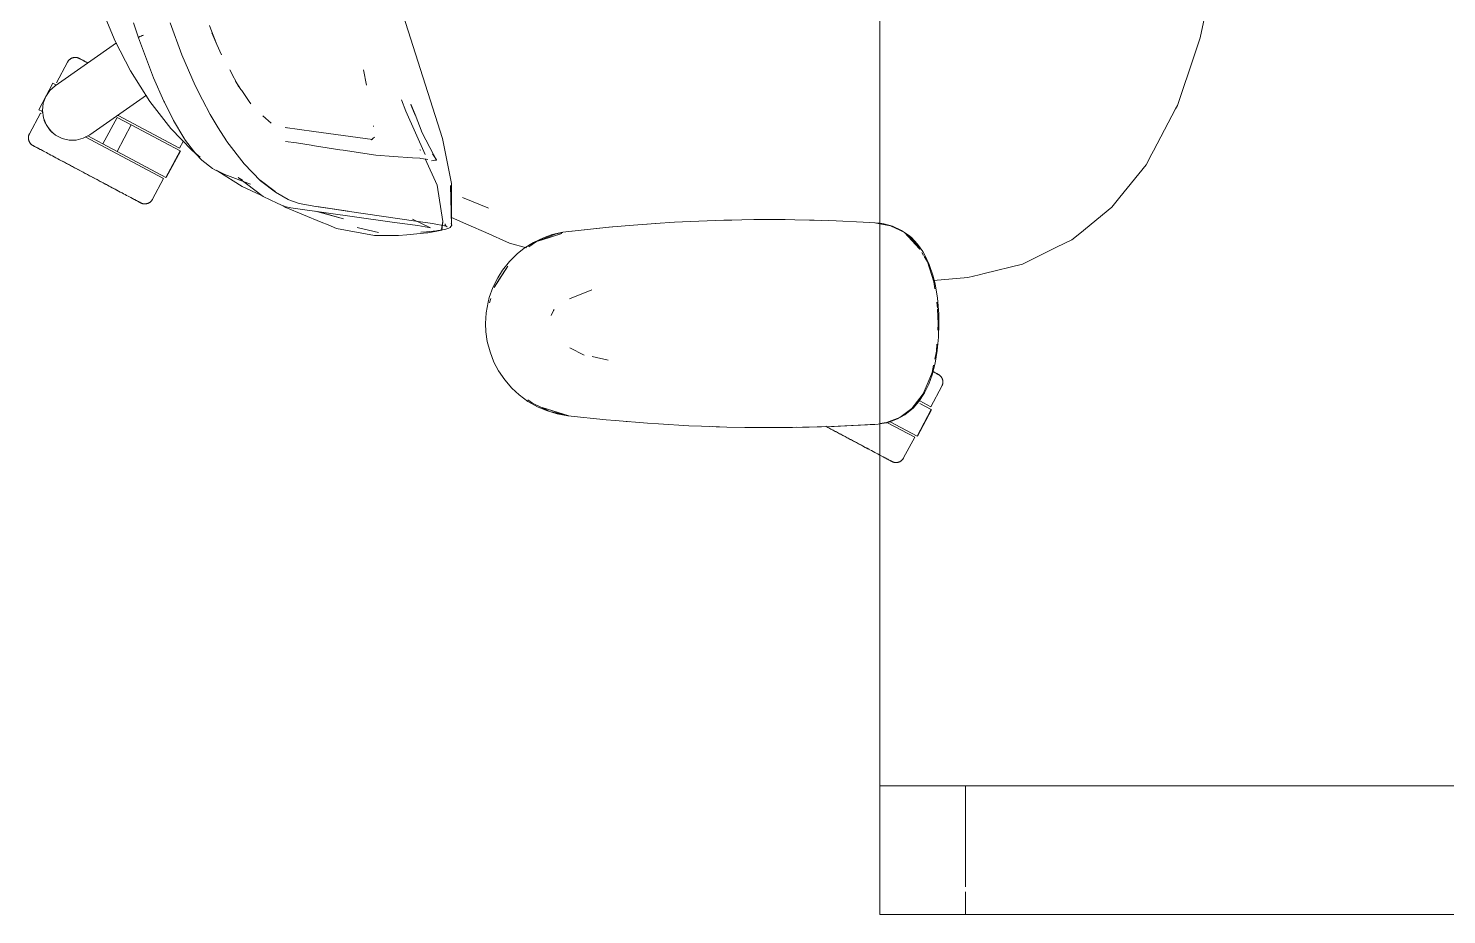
# Model space of a CAD drawing. Header units: millimetres. Extents: x 155927 to 326028, y -36033 to 97293.
# Drawn here: x 158234 to 158895, y 32636 to 33049 of the extents above; entities that cross this region are included whole.
import ezdxf

# ---------------------------------------------------------------- set-up
doc = ezdxf.new("R2010")
doc.units = ezdxf.units.MM
doc.header["$MEASUREMENT"] = 0
doc.layers.add('G-IMPT', color=8, linetype='CONTINUOUS', lineweight=9)
doc.layers.add('I-FURN', color=8, linetype='CONTINUOUS', lineweight=9)

msp = doc.modelspace()

# ---------------------------------------------------------------- linework, layer by layer
at = {"layer": 'G-IMPT'}
for p, q in [((158410.95, 33048.21), (158401.77, 33078.18)), ((158266.96, 33061.29), (158274.48, 33043.32)), ((158783.13, 33058.78), (158780.26, 33044.96)), ((158285.36, 33045), (158282.95, 33051.94)), ((158305.52, 33037.01), (158300.06, 33051.89)), ((158318.36, 33050.7), (158319.03, 33048.97)), ((158321.75, 33041.89), (158319.03, 33048.97)), ((158281.57, 33029.54), (158274.48, 33043.32)), ((158285.32, 33045), (158285.35, 33045.14)), ((158290.89, 33030.04), (158285.32, 33045)), ((158285.35, 33045.14), (158285.76, 33045.41)), ((158285.35, 33045.14), (158285.37, 33045.18)), ((158285.35, 33045.14), (158285.36, 33045)), ((158285.76, 33045.41), (158285.37, 33045.18)), ((158286.59, 33045.79), (158285.76, 33045.41)), ((158285.94, 33045.51), (158285.76, 33045.41)), ((158286.59, 33045.79), (158285.94, 33045.51)), ((158286.59, 33045.79), (158287.64, 33046.21)), ((158286.59, 33045.79), (158287.05, 33045.99)), ((158287.64, 33046.21), (158287.05, 33045.99)), ((158321.75, 33041.89), (158319.44, 33047.34)), ((158323.95, 33037.05), (158321.75, 33041.89)), ((158410.95, 33048.21), (158426.94, 32997.96)), ((158777.75, 33037.53), (158780.26, 33044.96)), ((158305.52, 33037.01), (158311.7, 33022.79)), ((158777.75, 33037.53), (158769.6, 33013.44)), ((158290.55, 33015.25), (158281.57, 33029.54)), ((158292.37, 33026.36), (158290.89, 33030.04)), ((158327.83, 33029.98), (158332.01, 33021.9)), ((158390.23, 33030.09), (158391.64, 33022.84)), ((158297.14, 33015.4), (158292.37, 33026.36)), ((158315.09, 33016.06), (158311.7, 33022.79)), ((158330.5, 33024.67), (158333.06, 33020.92)), ((158330.5, 33024.67), (158332.01, 33021.9)), ((158297.36, 33014.96), (158297.14, 33015.4)), ((158297.14, 33015.4), (158301.67, 33006.35)), ((158297.14, 33015.4), (158301.36, 33006.95)), ((158315.09, 33016.06), (158318.66, 33009.27)), ((158333.06, 33020.92), (158333.45, 33020.34)), ((158333.45, 33020.34), (158336.95, 33015.2)), ((158407.97, 33016.03), (158409.97, 33010.79)), ((158290.55, 33015.25), (158300.35, 33002.65)), ((158297.36, 33014.96), (158301.67, 33006.35)), ((158322.42, 33003.04), (158318.66, 33009.27)), ((158336.95, 33015.2), (158337.7, 33014.1)), ((158409.97, 33010.79), (158418.89, 32990.63)), ((158414.26, 33009.15), (158412.25, 33014.05)), ((158412.25, 33014.05), (158414.27, 33008.94)), ((158414.27, 33008.94), (158412.47, 33013.47)), ((158417.52, 33000.68), (158414.26, 33009.15)), ((158758.42, 32992.27), (158768.72, 33011.78)), ((158768.72, 33011.78), (158769.6, 33013.44)), ((158310.31, 32992.35), (158300.35, 33002.65)), ((158301.67, 33006.35), (158301.36, 33006.95)), ((158301.67, 33006.35), (158306.4, 32998.35)), ((158322.42, 33003.04), (158326.31, 32996.94)), ((158343.22, 33008.57), (158347.13, 33005.23)), ((158367.08, 33001.29), (158353.72, 33003.07)), ((158353.72, 33003.07), (158354.19, 33002.93)), ((158394.91, 33003.62), (158394.87, 33003.97)), ((158307.27, 32997.06), (158306.4, 32998.35)), ((158311.98, 32990.93), (158307.27, 32997.06)), ((158326.47, 32996.69), (158326.31, 32996.94)), ((158334.5, 32986.25), (158326.47, 32996.69)), ((158358.89, 32995.94), (158353.81, 32996.68)), ((158358.89, 32995.94), (158365.72, 32994.88)), ((158367.08, 33001.29), (158394.41, 32997.56)), ((158395.26, 32998.67), (158393.7, 32997.43)), ((158393.91, 32997.47), (158394.15, 32997.51)), ((158394.41, 32997.56), (158394.15, 32997.51)), ((158417.52, 33000.68), (158422.8, 32990.57)), ((158426.94, 32997.96), (158431.14, 32977.01)), ((158313.98, 32989.35), (158310.31, 32992.35)), ((158311.98, 32990.93), (158314.88, 32987.91)), ((158365.72, 32994.88), (158367.38, 32994.61)), ((158379.16, 32992.75), (158367.38, 32994.61)), ((158380.71, 32992.5), (158379.16, 32992.75)), ((158395.92, 32990.29), (158380.71, 32992.5)), ((158395.92, 32990.29), (158396, 32990.28)), ((158396, 32990.28), (158404.25, 32989.66)), ((158413.09, 32989.03), (158404.25, 32989.66)), ((158413.09, 32989.03), (158416.5, 32988.78)), ((158416.51, 32992.8), (158416.95, 32992.53)), ((158424.15, 32988.12), (158422.31, 32990.82)), ((158424.15, 32988.12), (158422.8, 32990.57)), ((158754.99, 32985.76), (158757.7, 32990.89)), ((158758.42, 32992.27), (158757.7, 32990.89)), ((158319.74, 32984.05), (158314.88, 32987.91)), ((158320.88, 32983.43), (158319.74, 32984.05)), ((158320.88, 32983.43), (158323.31, 32982.26)), ((158322.23, 32982.74), (158321.47, 32983.24)), ((158322.23, 32982.74), (158333.68, 32975.62)), ((158342.23, 32978.35), (158334.5, 32986.25)), ((158416.87, 32988.73), (158416.5, 32988.78)), ((158416.87, 32988.73), (158419.33, 32988.45)), ((158424.51, 32976.31), (158418.92, 32988.6)), ((158419.33, 32988.45), (158419.39, 32988.43)), ((158420.17, 32988.15), (158419.39, 32988.43)), ((158421.9, 32987.67), (158423.43, 32987.84)), ((158423.43, 32987.84), (158424.12, 32987.99)), ((158424.12, 32987.99), (158424.15, 32988.12)), ((158424.15, 32988.12), (158424.18, 32988.28)), ((158754.99, 32985.76), (158742.78, 32970.63)), ((158323.31, 32982.26), (158325.54, 32981.19)), ((158337.45, 32976.68), (158325.54, 32981.19)), ((158331.79, 32979.91), (158343.44, 32970.99)), ((158331.79, 32979.91), (158333.74, 32978.79)), ((158348.97, 32973.26), (158342.02, 32978.66)), ((158342.02, 32978.66), (158345.59, 32975.85)), ((158342.23, 32978.35), (158349.2, 32972.93)), ((158348.97, 32973.26), (158345.59, 32975.85)), ((158424.51, 32976.31), (158427.22, 32959.26)), ((158430.7, 32976.12), (158431.28, 32957.68)), ((158430.7, 32976.12), (158431.18, 32958.14)), ((158431.14, 32977.01), (158431.18, 32958.14)), ((158333.68, 32975.62), (158342.31, 32971.64)), ((158343.44, 32970.99), (158350.02, 32967.93)), ((158349.2, 32972.93), (158355.03, 32969.64)), ((158355.45, 32969.43), (158355.03, 32969.64)), ((158355.45, 32969.43), (158360.24, 32967.68)), ((158436.28, 32970.58), (158448.14, 32965.65)), ((158739.02, 32965.97), (158742.78, 32970.63)), ((158350.02, 32967.93), (158353.38, 32966.36)), ((158352.77, 32966.65), (158353.94, 32965.87)), ((158356.37, 32965.71), (158353.38, 32966.36)), ((158353.94, 32965.87), (158370.39, 32959.08)), ((158403.59, 32959.04), (158356.37, 32965.71)), ((158360.24, 32967.68), (158367.91, 32966.38)), ((158380.8, 32960.59), (158367.85, 32964.09)), ((158383.08, 32964.08), (158367.91, 32966.38)), ((158383.08, 32964.08), (158368.49, 32966.31)), ((158383.68, 32963.98), (158368.49, 32966.31)), ((158380.8, 32960.59), (158368.91, 32963.94)), ((158383.68, 32963.98), (158414.56, 32959.43)), ((158448.4, 32965.55), (158448.14, 32965.65)), ((158724.07, 32953.8), (158739.02, 32965.97)), ((158370.39, 32959.08), (158373.76, 32957.69)), ((158377.62, 32956.09), (158373.76, 32957.69)), ((158395.31, 32952.86), (158377.62, 32956.09)), ((158387.87, 32956.31), (158387.3, 32956.46)), ((158397.18, 32954.27), (158387.87, 32956.31)), ((158403.59, 32959.04), (158414.25, 32957.6)), ((158413.01, 32960.41), (158421.44, 32956.41)), ((158415.55, 32957.38), (158414.25, 32957.6)), ((158414.56, 32959.43), (158422.41, 32958.32)), ((158420.57, 32956.55), (158415.55, 32957.38)), ((158421.44, 32956.41), (158420.57, 32956.55)), ((158428.68, 32957.21), (158422.41, 32958.32)), ((158426.54, 32955.68), (158427.22, 32959.26)), ((158426.54, 32955.68), (158427.16, 32959.22)), ((158427.16, 32959.22), (158426.77, 32955.27)), ((158428.06, 32957.38), (158429.15, 32956.82)), ((158428.06, 32957.38), (158428.68, 32957.21)), ((158428.14, 32955.62), (158430, 32956.17)), ((158428.33, 32957.75), (158428.25, 32958.25)), ((158428.33, 32957.75), (158428.65, 32957.21)), ((158428.65, 32957.21), (158429.15, 32956.82)), ((158430.54, 32956.49), (158430, 32956.17)), ((158430.54, 32956.49), (158430.92, 32956.99)), ((158431.31, 32957.56), (158430.92, 32956.99)), ((158431.31, 32957.56), (158431.12, 32958.42)), ((158431.12, 32958.42), (158431.14, 32958.31)), ((158431.18, 32958.14), (158431.14, 32958.31)), ((158439.34, 32957.55), (158431.17, 32961.11)), ((158431.28, 32957.68), (158431.18, 32958.14)), ((158447.18, 32954.13), (158439.34, 32957.55)), ((158483.14, 32954.35), (158506.09, 32956.8)), ((158483.14, 32954.35), (158504.57, 32956.7)), ((158506.09, 32956.8), (158485.95, 32954.68)), ((158504.57, 32956.7), (158515.97, 32957.68)), ((158526.26, 32958.41), (158515.97, 32957.68)), ((158524.22, 32958.28), (158522.8, 32958.14)), ((158524.22, 32958.28), (158526.12, 32958.37)), ((158526.26, 32958.41), (158535.13, 32958.97)), ((158546.44, 32959.51), (158535.13, 32958.97)), ((158546.44, 32959.51), (158554.31, 32959.81)), ((158566.62, 32960.1), (158554.31, 32959.81)), ((158558.19, 32959.89), (158559.84, 32959.97)), ((158559.84, 32959.97), (158561.92, 32959.97)), ((158566.62, 32960.1), (158572.09, 32960.18)), ((158586.81, 32960.18), (158572.09, 32960.18)), ((158591.32, 32960.13), (158586.81, 32960.18)), ((158591.32, 32960.13), (158606.99, 32959.75)), ((158598.04, 32959.95), (158600.26, 32959.95)), ((158603.59, 32959.81), (158600.26, 32959.95)), ((158606.99, 32959.75), (158610.53, 32959.63)), ((158623.09, 32959.01), (158610.53, 32959.63)), ((158623.09, 32959.01), (158628.76, 32958.73)), ((158630.83, 32958.3), (158628.53, 32958.73)), ((158628.76, 32958.73), (158630.83, 32958.47)), ((158630.83, 32958.47), (158632.76, 32958.23)), ((158635.88, 32957.36), (158630.83, 32958.3)), ((158632.76, 32958.23), (158636.72, 32957.16)), ((158640.14, 32955.26), (158635.88, 32957.36)), ((158641.04, 32955.18), (158636.72, 32957.16)), ((158395.31, 32952.86), (158402.28, 32952.83)), ((158406.45, 32952.83), (158402.28, 32952.83)), ((158410.41, 32953.17), (158406.45, 32952.83)), ((158410.41, 32953.17), (158419.73, 32953.97)), ((158419.56, 32954.49), (158416.97, 32954.28)), ((158419.56, 32954.49), (158424.25, 32955.01)), ((158419.73, 32953.97), (158420.2, 32954.01)), ((158424.45, 32954.83), (158420.2, 32954.01)), ((158424.86, 32955.09), (158424.25, 32955.01)), ((158424.45, 32954.83), (158426.77, 32955.27)), ((158424.86, 32955.09), (158428.14, 32955.62)), ((158458.3, 32949.27), (158447.18, 32954.13)), ((158458.3, 32949.27), (158466.12, 32947.01)), ((158469.46, 32949.55), (158465.14, 32946.82)), ((158470.78, 32949.95), (158467.21, 32947.52)), ((158469.46, 32949.55), (158474.04, 32951.74)), ((158470.78, 32949.95), (158482.64, 32953.76)), ((158480.01, 32953.55), (158470.78, 32949.95)), ((158470.78, 32949.95), (158473.49, 32950.85)), ((158473.49, 32950.85), (158482.64, 32953.76)), ((158474.04, 32951.74), (158478.18, 32953.19)), ((158483.14, 32954.35), (158478.18, 32953.19)), ((158483.06, 32954.13), (158480.01, 32953.55)), ((158483.14, 32954.35), (158485.95, 32954.68)), ((158640.14, 32955.26), (158642.37, 32954.15)), ((158641.04, 32955.18), (158644.26, 32952.97)), ((158642.37, 32954.15), (158644.78, 32951.92)), ((158649.28, 32946.76), (158642.37, 32954.15)), ((158648.08, 32948.85), (158642.37, 32954.15)), ((158645.59, 32951.84), (158644.26, 32952.97)), ((158647.86, 32948.38), (158644.78, 32951.92)), ((158645.59, 32951.84), (158648.45, 32948.79)), ((158720.42, 32950.82), (158713.25, 32947.29)), ((158724.07, 32953.8), (158720.42, 32950.82)), ((158458.22, 32940.65), (158461.83, 32944.2)), ((158461.83, 32944.2), (158465.14, 32946.82)), ((158649.28, 32946.76), (158648, 32948.23)), ((158649.61, 32946.3), (158648.08, 32948.85)), ((158648.45, 32948.79), (158650.9, 32945.34)), ((158651.3, 32943.47), (158650.44, 32944.91)), ((158651.7, 32943.97), (158650.9, 32945.34)), ((158653.04, 32940.55), (158651.58, 32943)), ((158653.91, 32939.33), (158651.7, 32943.97)), ((158701.79, 32941.65), (158713.25, 32947.29)), ((158451.17, 32928.52), (158457.5, 32938.47)), ((158452.77, 32933.13), (158455.03, 32936.68)), ((158453.33, 32932.2), (158457.5, 32938.47)), ((158458.22, 32940.65), (158455.03, 32936.68)), ((158656.07, 32931.15), (158653.04, 32940.55)), ((158655.65, 32934.24), (158653.91, 32939.33)), ((158697.42, 32939.5), (158679.48, 32935.1)), ((158701.79, 32941.65), (158697.42, 32939.5)), ((158450.53, 32928.62), (158452.77, 32933.13)), ((158451.17, 32928.52), (158453.33, 32932.2)), ((158655.65, 32934.24), (158656.62, 32930.31)), ((158655.94, 32931.78), (158671.82, 32933.22)), ((158656.54, 32927.86), (158656.07, 32931.15)), ((158656.62, 32930.31), (158657.74, 32923.55)), ((158671.82, 32933.22), (158677.11, 32934.52)), ((158679.48, 32935.1), (158677.11, 32934.52)), ((158448.25, 32921.72), (158448.82, 32923.85)), ((158450.53, 32928.62), (158448.82, 32923.85)), ((158449.62, 32923.41), (158449, 32921.38)), ((158496.66, 32927.45), (158486.23, 32923.3)), ((158658.32, 32916.24), (158657.74, 32923.55)), ((158447.08, 32911.73), (158447.37, 32916.77)), ((158447.37, 32916.77), (158448.25, 32921.72)), ((158477.69, 32915.56), (158478.71, 32917.78)), ((158478.71, 32917.78), (158479, 32918.23)), ((158657.8, 32918.9), (158657.41, 32921.68)), ((158657.82, 32918.4), (158658.03, 32911.73)), ((158658.32, 32916.24), (158658.41, 32911.73)), ((158447.08, 32911.73), (158447.25, 32907.88)), ((158657.84, 32908.62), (158658.03, 32911.73)), ((158658.41, 32911.73), (158658.23, 32905.39)), ((158447.9, 32903.37), (158447.25, 32907.88)), ((158447.9, 32903.37), (158449.16, 32898.5)), ((158657.66, 32899.24), (158658.23, 32905.39)), ((158450.99, 32893.79), (158449.16, 32898.5)), ((158486.32, 32900.35), (158493.11, 32897.08)), ((158656.48, 32895.15), (158657.25, 32898.9)), ((158657.66, 32899.24), (158656.66, 32893.31)), ((158657.25, 32898.9), (158657.44, 32902.11)), ((158453.18, 32889.63), (158450.99, 32893.79)), ((158504.16, 32894.75), (158496.72, 32896.32)), ((158655.21, 32888.94), (158655.91, 32892.41)), ((158655.23, 32887.83), (158656.66, 32893.31)), ((158453.18, 32889.63), (158456.01, 32885.46)), ((158456.01, 32885.46), (158459.33, 32881.63)), ((158651.04, 32878.93), (158652.88, 32883.32)), ((158651.66, 32879.42), (158653.65, 32883.5)), ((158655.21, 32888.94), (158652.88, 32883.32)), ((158655.23, 32887.83), (158653.65, 32883.5)), ((158462.77, 32878.46), (158459.33, 32881.63)), ((158462.77, 32878.46), (158466.85, 32875.46)), ((158645.82, 32872.14), (158651.04, 32878.93)), ((158651.66, 32879.42), (158649.01, 32875.37)), ((158466.81, 32876.15), (158468.92, 32874.56)), ((158471.3, 32872.95), (158466.85, 32875.46)), ((158476.98, 32870.82), (158468.92, 32874.56)), ((158471.3, 32872.95), (158475.53, 32871.14)), ((158485.95, 32868.78), (158473.49, 32872.61)), ((158473.49, 32872.61), (158482.64, 32869.7)), ((158475.53, 32871.14), (158480.4, 32869.67)), ((158476.98, 32870.82), (158485.39, 32868.91)), ((158640.2, 32867.97), (158645.82, 32872.14)), ((158642.6, 32869.26), (158646.34, 32872.34)), ((158649.01, 32875.37), (158646.34, 32872.34)), ((158485.44, 32868.78), (158480.4, 32869.67)), ((158485.95, 32868.78), (158482.64, 32869.7)), ((158503.37, 32866.87), (158485.44, 32868.78)), ((158507.5, 32866.53), (158503.37, 32866.87)), ((158522.55, 32865.28), (158507.5, 32866.53)), ((158514.37, 32865.93), (158512.69, 32866.1)), ((158522.55, 32865.28), (158527.64, 32864.95)), ((158527.64, 32864.95), (158541.78, 32864.14)), ((158547.8, 32863.89), (158541.78, 32864.14)), ((158547.8, 32863.89), (158559.56, 32863.5)), ((158552.69, 32863.75), (158554.62, 32863.64)), ((158554.62, 32863.64), (158556.12, 32863.63)), ((158567.98, 32863.34), (158559.56, 32863.5)), ((158567.98, 32863.34), (158598, 32863.45)), ((158567.98, 32863.34), (158588.17, 32863.29)), ((158567.98, 32863.34), (158578.78, 32863.25)), ((158598, 32863.45), (158578.78, 32863.25)), ((158588.05, 32863.33), (158590.2, 32863.31)), ((158588.17, 32863.29), (158609.56, 32863.79)), ((158588.17, 32863.29), (158608.35, 32863.76)), ((158588.17, 32863.29), (158598, 32863.45)), ((158590.2, 32863.31), (158592.11, 32863.38)), ((158598, 32863.45), (158609.56, 32863.79)), ((158608.35, 32863.76), (158630.14, 32864.84)), ((158608.35, 32863.76), (158628.53, 32864.73)), ((158609.56, 32863.79), (158608.35, 32863.76)), ((158609.56, 32863.79), (158630.14, 32864.84)), ((158626.3, 32864.65), (158628.53, 32864.73)), ((158630.14, 32864.84), (158628.53, 32864.73)), ((158630.14, 32864.84), (158631.78, 32865.1)), ((158634, 32865.56), (158630.83, 32865.08)), ((158634.18, 32865.54), (158631.78, 32865.1)), ((158634, 32865.56), (158640.2, 32867.97)), ((158634.18, 32865.54), (158635.52, 32865.91)), ((158639.17, 32867.3), (158635.52, 32865.91)), ((158639.17, 32867.3), (158642.6, 32869.26))]:
    msp.add_line(p, q, dxfattribs=at)
at = {"layer": 'I-FURN'}
for p, q in [((158630.83, 34236.19), (158630.83, 32636.19)), ((158630.83, 32636.19), (158630.83, 34236.19)), ((158246.52, 33022.63), (158275.11, 33042.64)), ((158253.53, 33035.1), (158253.67, 33035.19)), ((158253.67, 33035.19), (158253.81, 33035.27)), ((158253.81, 33035.27), (158253.95, 33035.35)), ((158253.95, 33035.35), (158254.09, 33035.42)), ((158254.09, 33035.42), (158254.24, 33035.49)), ((158254.24, 33035.49), (158254.39, 33035.55)), ((158254.39, 33035.55), (158254.54, 33035.6)), ((158254.54, 33035.6), (158254.69, 33035.65)), ((158254.69, 33035.65), (158254.85, 33035.69)), ((158254.85, 33035.69), (158255.01, 33035.73)), ((158255.01, 33035.73), (158255.17, 33035.76)), ((158255.17, 33035.76), (158255.32, 33035.78)), ((158255.32, 33035.78), (158255.49, 33035.8)), ((158255.49, 33035.8), (158255.65, 33035.81)), ((158255.65, 33035.81), (158255.81, 33035.81)), ((158255.81, 33035.81), (158255.97, 33035.81)), ((158255.97, 33035.81), (158256.13, 33035.8)), ((158256.13, 33035.8), (158256.29, 33035.78)), ((158256.29, 33035.78), (158256.45, 33035.76)), ((158256.45, 33035.76), (158256.61, 33035.73)), ((158256.61, 33035.73), (158256.77, 33035.7)), ((158256.77, 33035.7), (158256.92, 33035.66)), ((158256.92, 33035.66), (158257.08, 33035.61)), ((158257.08, 33035.61), (158257.23, 33035.56)), ((158257.23, 33035.56), (158257.38, 33035.5)), ((158257.38, 33035.5), (158257.52, 33035.43)), ((158257.52, 33035.43), (158257.67, 33035.36)), ((158257.67, 33035.36), (158257.71, 33035.34)), ((158257.71, 33035.34), (158257.73, 33035.33)), ((158257.76, 33035.31), (158257.71, 33035.34)), ((158257.71, 33035.34), (158257.71, 33035.34)), ((158257.73, 33035.33), (158257.79, 33035.3)), ((158257.84, 33035.27), (158257.76, 33035.31)), ((158257.79, 33035.3), (158257.89, 33035.24)), ((158257.96, 33035.21), (158257.84, 33035.27)), ((158257.89, 33035.24), (158258.03, 33035.17)), ((158258.12, 33035.12), (158257.96, 33035.21)), ((158252.26, 33033.67), (158247.11, 33023.99)), ((158252.26, 33033.67), (158252.34, 33033.81)), ((158252.34, 33033.81), (158252.42, 33033.95)), ((158252.42, 33033.95), (158252.51, 33034.09)), ((158252.51, 33034.09), (158252.6, 33034.22)), ((158252.6, 33034.22), (158252.7, 33034.34)), ((158252.7, 33034.34), (158252.81, 33034.46)), ((158252.81, 33034.46), (158252.92, 33034.58)), ((158252.92, 33034.58), (158253.03, 33034.7)), ((158253.03, 33034.7), (158253.15, 33034.8)), ((158253.15, 33034.8), (158253.27, 33034.91)), ((158253.27, 33034.91), (158253.4, 33035.01)), ((158253.4, 33035.01), (158253.53, 33035.1)), ((158258.03, 33035.17), (158258.21, 33035.07)), ((158258.32, 33035.01), (158258.12, 33035.12)), ((158258.21, 33035.07), (158258.43, 33034.96)), ((158258.56, 33034.88), (158258.32, 33035.01)), ((158258.43, 33034.96), (158258.69, 33034.82)), ((158258.84, 33034.74), (158258.56, 33034.88)), ((158258.69, 33034.82), (158258.98, 33034.66)), ((158259.16, 33034.57), (158258.84, 33034.74)), ((158258.98, 33034.66), (158259.32, 33034.48)), ((158259.52, 33034.38), (158259.16, 33034.57)), ((158259.32, 33034.48), (158259.69, 33034.28)), ((158259.91, 33034.17), (158259.52, 33034.38)), ((158259.69, 33034.28), (158260.1, 33034.07)), ((158260.34, 33033.94), (158259.91, 33034.17)), ((158260.1, 33034.07), (158260.55, 33033.83)), ((158260.8, 33033.69), (158260.34, 33033.94)), ((158260.55, 33033.83), (158261.03, 33033.57)), ((158261.31, 33033.43), (158260.8, 33033.69)), ((158261.03, 33033.57), (158261.55, 33033.3)), ((158261.84, 33033.14), (158261.31, 33033.43)), ((158245.36, 33023.78), (158238.78, 33011.42)), ((158244.01, 33020.37), (158246.52, 33022.63)), ((158245.36, 33023.78), (158246.75, 33023.04)), ((158246.75, 33023.04), (158246.67, 33023.09)), ((158240.93, 33014.42), (158242.11, 33017.58)), ((158242.11, 33017.58), (158244.01, 33020.37)), ((158289, 33018.21), (158262.57, 32999.7)), ((158239.6, 33009.86), (158234.45, 33000.17)), ((158240.18, 33010.68), (158238.78, 33011.42)), ((158239.6, 33009.86), (158239.97, 33009.66)), ((158240.09, 33010.73), (158240.18, 33010.68)), ((158240.18, 33010.68), (158240.58, 33011.44)), ((158240.55, 33011.07), (158240.93, 33014.42)), ((158240.98, 33007.72), (158240.55, 33011.07)), ((158275.8, 33008.73), (158304.5, 32993.47)), ((158242.2, 33004.58), (158240.98, 33007.72)), ((158244.13, 33001.81), (158242.2, 33004.58)), ((158242.67, 33003.74), (158244.97, 33000.95)), ((158275.33, 33007.85), (158268.76, 32995.48)), ((158275.33, 33007.85), (158281.97, 33004.32)), ((158281.97, 33004.32), (158275.4, 32991.95)), ((158281.97, 33004.32), (158304.68, 32992.24)), ((158233.97, 32998.27), (158233.98, 32998.43)), ((158233.98, 32998.11), (158233.97, 32998.27)), ((158233.98, 32998.43), (158233.99, 32998.6)), ((158233.99, 32997.95), (158233.98, 32998.11)), ((158233.99, 32998.6), (158234, 32998.76)), ((158234, 32997.79), (158233.99, 32997.95)), ((158234, 32998.76), (158234.02, 32998.92)), ((158234.03, 32997.63), (158234, 32997.79)), ((158234.02, 32998.92), (158234.05, 32999.07)), ((158234.06, 32997.47), (158234.03, 32997.63)), ((158234.05, 32999.07), (158234.09, 32999.23)), ((158234.09, 32997.32), (158234.06, 32997.47)), ((158234.09, 32999.23), (158234.13, 32999.39)), ((158234.13, 32997.16), (158234.09, 32997.32)), ((158234.13, 32999.39), (158234.18, 32999.54)), ((158234.18, 32997.01), (158234.13, 32997.16)), ((158234.18, 32999.54), (158234.23, 32999.69)), ((158234.24, 32996.85), (158234.18, 32997.01)), ((158234.23, 32999.69), (158234.29, 32999.84)), ((158234.3, 32996.7), (158234.24, 32996.85)), ((158234.29, 32999.84), (158234.35, 32999.99)), ((158234.36, 32996.56), (158234.3, 32996.7)), ((158234.35, 32999.99), (158234.43, 33000.14)), ((158234.43, 32996.41), (158234.36, 32996.56)), ((158234.43, 33000.14), (158234.45, 33000.17)), ((158234.51, 32996.27), (158234.43, 32996.41)), ((158234.59, 32996.13), (158234.51, 32996.27)), ((158234.68, 32996), (158234.59, 32996.13)), ((158234.78, 32995.87), (158234.68, 32996)), ((158234.88, 32995.74), (158234.78, 32995.87)), ((158234.98, 32995.62), (158234.88, 32995.74)), ((158235.09, 32995.5), (158234.98, 32995.62)), ((158246.67, 32999.59), (158244.13, 33001.81)), ((158244.97, 33000.95), (158246.39, 32999.8)), ((158249.67, 32998.05), (158246.67, 32999.59)), ((158252.95, 32997.26), (158249.67, 32998.05)), ((158256.32, 32997.28), (158252.95, 32997.26)), ((158259.59, 32998.11), (158256.32, 32997.28)), ((158262.57, 32999.7), (158259.59, 32998.11)), ((158260.38, 32998.81), (158296.99, 32979.34)), ((158268.76, 32995.48), (158261.7, 32999.24)), ((158304.5, 32993.47), (158306.18, 32996.63)), ((158235.2, 32995.39), (158235.09, 32995.5)), ((158235.32, 32995.28), (158235.2, 32995.39)), ((158235.44, 32995.17), (158235.32, 32995.28)), ((158235.57, 32995.07), (158235.44, 32995.17)), ((158235.7, 32994.98), (158235.57, 32995.07)), ((158235.83, 32994.89), (158235.7, 32994.98)), ((158235.97, 32994.8), (158235.83, 32994.89)), ((158236.11, 32994.72), (158235.97, 32994.8)), ((158236.12, 32994.72), (158236.11, 32994.72)), ((158236.11, 32994.72), (158236.13, 32994.71)), ((158236.16, 32994.7), (158236.12, 32994.72)), ((158236.13, 32994.71), (158236.19, 32994.68)), ((158236.24, 32994.65), (158236.16, 32994.7)), ((158236.19, 32994.68), (158236.29, 32994.63)), ((158236.36, 32994.59), (158236.24, 32994.65)), ((158236.29, 32994.63), (158236.43, 32994.55)), ((158236.53, 32994.5), (158236.36, 32994.59)), ((158236.43, 32994.55), (158236.61, 32994.46)), ((158236.73, 32994.4), (158236.53, 32994.5)), ((158236.61, 32994.46), (158236.83, 32994.34)), ((158236.97, 32994.27), (158236.73, 32994.4)), ((158236.83, 32994.34), (158237.09, 32994.2)), ((158237.25, 32994.12), (158236.97, 32994.27)), ((158237.09, 32994.2), (158237.39, 32994.05)), ((158237.56, 32993.95), (158237.25, 32994.12)), ((158237.39, 32994.05), (158237.72, 32993.87)), ((158237.92, 32993.76), (158237.56, 32993.95)), ((158237.72, 32993.87), (158238.1, 32993.67)), ((158238.31, 32993.55), (158237.92, 32993.76)), ((158238.1, 32993.67), (158238.51, 32993.45)), ((158238.74, 32993.32), (158238.31, 32993.55)), ((158238.51, 32993.45), (158238.95, 32993.21)), ((158239.21, 32993.08), (158238.74, 32993.32)), ((158238.95, 32993.21), (158239.43, 32992.96)), ((158239.71, 32992.81), (158239.21, 32993.08)), ((158239.43, 32992.96), (158239.95, 32992.68)), ((158240.24, 32992.53), (158239.71, 32992.81)), ((158239.95, 32992.68), (158240.5, 32992.39)), ((158240.81, 32992.22), (158240.24, 32992.53)), ((158240.5, 32992.39), (158241.09, 32992.08)), ((158241.09, 32992.08), (158241.7, 32991.75)), ((158241.7, 32991.75), (158242.35, 32991.41)), ((158242.35, 32991.41), (158243.03, 32991.05)), ((158243.03, 32991.05), (158243.74, 32990.67)), ((158243.74, 32990.67), (158244.47, 32990.28)), ((158244.47, 32990.28), (158245.23, 32989.87)), ((158245.23, 32989.87), (158246.02, 32989.46)), ((158246.02, 32989.46), (158246.83, 32989.02)), ((158246.83, 32989.02), (158247.67, 32988.58)), ((158275.4, 32991.95), (158268.76, 32995.48)), ((158298.11, 32979.88), (158275.4, 32991.95)), ((158304.68, 32992.24), (158298.11, 32979.88)), ((158298.28, 32979.79), (158304.85, 32992.15)), ((158247.67, 32988.58), (158248.52, 32988.12)), ((158248.52, 32988.12), (158249.4, 32987.66)), ((158249.4, 32987.66), (158250.3, 32987.18)), ((158250.79, 32986.92), (158249.88, 32987.4)), ((158250.3, 32987.18), (158251.21, 32986.7)), ((158251.71, 32986.43), (158250.79, 32986.92)), ((158251.21, 32986.7), (158252.14, 32986.2)), ((158252.65, 32985.93), (158251.71, 32986.43)), ((158252.14, 32986.2), (158253.08, 32985.7)), ((158253.6, 32985.43), (158252.65, 32985.93)), ((158253.08, 32985.7), (158254.04, 32985.19)), ((158254.56, 32984.91), (158253.6, 32985.43)), ((158254.04, 32985.19), (158255.01, 32984.67)), ((158255.54, 32984.39), (158254.56, 32984.91)), ((158255.01, 32984.67), (158255.99, 32984.15)), ((158256.52, 32983.87), (158255.54, 32984.39)), ((158255.99, 32984.15), (158256.98, 32983.63)), ((158257.51, 32983.34), (158256.52, 32983.87)), ((158256.98, 32983.63), (158257.97, 32983.1)), ((158258.51, 32982.81), (158257.51, 32983.34)), ((158257.97, 32983.1), (158258.97, 32982.57)), ((158259.51, 32982.28), (158258.51, 32982.81)), ((158258.97, 32982.57), (158259.97, 32982.04)), ((158260.52, 32981.75), (158259.51, 32982.28)), ((158259.97, 32982.04), (158260.98, 32981.5)), ((158261.52, 32981.21), (158260.52, 32981.75)), ((158260.98, 32981.5), (158261.98, 32980.97)), ((158262.53, 32980.68), (158261.52, 32981.21)), ((158261.98, 32980.97), (158262.99, 32980.43)), ((158263.53, 32980.15), (158262.53, 32980.68)), ((158262.99, 32980.43), (158263.99, 32979.9)), ((158264.53, 32979.61), (158263.53, 32980.15)), ((158263.99, 32979.9), (158264.99, 32979.37)), ((158265.52, 32979.09), (158264.53, 32979.61)), ((158264.99, 32979.37), (158265.98, 32978.84)), ((158266.51, 32978.56), (158265.52, 32979.09)), ((158265.98, 32978.84), (158266.96, 32978.32)), ((158267.49, 32978.04), (158266.51, 32978.56)), ((158266.96, 32978.32), (158267.93, 32977.8)), ((158268.46, 32977.53), (158267.49, 32978.04)), ((158267.93, 32977.8), (158268.9, 32977.29)), ((158269.41, 32977.02), (158268.46, 32977.53)), ((158268.9, 32977.29), (158269.85, 32976.78)), ((158270.36, 32976.51), (158269.41, 32977.02)), ((158269.85, 32976.78), (158270.79, 32976.29)), ((158271.29, 32976.02), (158270.36, 32976.51)), ((158270.79, 32976.29), (158271.71, 32975.8)), ((158272.2, 32975.53), (158271.29, 32976.02)), ((158271.71, 32975.8), (158272.62, 32975.31)), ((158291.84, 32969.66), (158296.99, 32979.34)), ((158273.1, 32975.06), (158272.2, 32975.53)), ((158272.62, 32975.31), (158273.5, 32974.84)), ((158273.97, 32974.59), (158273.1, 32975.06)), ((158273.5, 32974.84), (158274.37, 32974.38)), ((158274.83, 32974.14), (158273.97, 32974.59)), ((158274.37, 32974.38), (158275.22, 32973.93)), ((158275.67, 32973.69), (158274.83, 32974.14)), ((158275.22, 32973.93), (158276.04, 32973.49)), ((158276.04, 32973.49), (158276.84, 32973.07)), ((158276.84, 32973.07), (158277.62, 32972.65)), ((158277.62, 32972.65), (158278.37, 32972.26)), ((158278.37, 32972.26), (158279.09, 32971.87)), ((158279.09, 32971.87), (158279.79, 32971.5)), ((158279.79, 32971.5), (158280.45, 32971.15)), ((158280.45, 32971.15), (158281.08, 32970.81)), ((158281.08, 32970.81), (158281.68, 32970.49)), ((158282, 32970.33), (158281.41, 32970.64)), ((158281.68, 32970.49), (158282.25, 32970.19)), ((158282.55, 32970.03), (158282, 32970.33)), ((158282.25, 32970.19), (158282.79, 32969.9)), ((158283.06, 32969.76), (158282.55, 32970.03)), ((158282.79, 32969.9), (158283.29, 32969.64)), ((158283.55, 32969.5), (158283.06, 32969.76)), ((158283.29, 32969.64), (158283.76, 32969.39)), ((158283.99, 32969.27), (158283.55, 32969.5)), ((158283.76, 32969.39), (158284.19, 32969.16)), ((158284.4, 32969.05), (158283.99, 32969.27)), ((158284.19, 32969.16), (158284.58, 32968.95)), ((158291.49, 32969.12), (158291.39, 32968.99)), ((158291.59, 32969.25), (158291.49, 32969.12)), ((158291.67, 32969.38), (158291.59, 32969.25)), ((158291.76, 32969.52), (158291.67, 32969.38)), ((158291.84, 32969.66), (158291.76, 32969.52)), ((158284.78, 32968.85), (158284.4, 32969.05)), ((158284.58, 32968.95), (158284.93, 32968.76)), ((158285.11, 32968.67), (158284.78, 32968.85)), ((158284.93, 32968.76), (158285.25, 32968.6)), ((158285.41, 32968.51), (158285.11, 32968.67)), ((158285.25, 32968.6), (158285.53, 32968.45)), ((158285.67, 32968.38), (158285.41, 32968.51)), ((158285.53, 32968.45), (158285.77, 32968.32)), ((158285.89, 32968.26), (158285.67, 32968.38)), ((158285.77, 32968.32), (158285.97, 32968.21)), ((158286.07, 32968.16), (158285.89, 32968.26)), ((158285.97, 32968.21), (158286.13, 32968.13)), ((158286.21, 32968.09), (158286.07, 32968.16)), ((158286.13, 32968.13), (158286.26, 32968.06)), ((158286.31, 32968.03), (158286.21, 32968.09)), ((158286.26, 32968.06), (158286.34, 32968.02)), ((158286.37, 32968), (158286.31, 32968.03)), ((158286.34, 32968.02), (158286.38, 32968)), ((158286.39, 32967.99), (158286.37, 32968)), ((158286.38, 32968), (158286.39, 32967.99)), ((158286.43, 32967.97), (158286.39, 32967.99)), ((158286.57, 32967.9), (158286.43, 32967.97)), ((158286.72, 32967.84), (158286.57, 32967.9)), ((158286.87, 32967.78), (158286.72, 32967.84)), ((158287.02, 32967.72), (158286.87, 32967.78)), ((158287.17, 32967.67), (158287.02, 32967.72)), ((158287.33, 32967.63), (158287.17, 32967.67)), ((158287.49, 32967.6), (158287.33, 32967.63)), ((158287.64, 32967.57), (158287.49, 32967.6)), ((158287.8, 32967.55), (158287.64, 32967.57)), ((158287.96, 32967.53), (158287.8, 32967.55)), ((158288.13, 32967.52), (158287.96, 32967.53)), ((158288.29, 32967.52), (158288.13, 32967.52)), ((158288.45, 32967.52), (158288.29, 32967.52)), ((158288.61, 32967.53), (158288.45, 32967.52)), ((158288.77, 32967.55), (158288.61, 32967.53)), ((158288.93, 32967.57), (158288.77, 32967.55)), ((158289.09, 32967.6), (158288.93, 32967.57)), ((158289.24, 32967.64), (158289.09, 32967.6)), ((158289.4, 32967.68), (158289.24, 32967.64)), ((158289.55, 32967.73), (158289.4, 32967.68)), ((158289.71, 32967.78), (158289.55, 32967.73)), ((158289.86, 32967.84), (158289.71, 32967.78)), ((158290, 32967.91), (158289.86, 32967.84)), ((158290.15, 32967.98), (158290, 32967.91)), ((158290.29, 32968.06), (158290.15, 32967.98)), ((158290.43, 32968.14), (158290.29, 32968.06)), ((158290.56, 32968.23), (158290.43, 32968.14)), ((158290.69, 32968.32), (158290.56, 32968.23)), ((158290.82, 32968.42), (158290.69, 32968.32)), ((158290.94, 32968.53), (158290.82, 32968.42)), ((158291.06, 32968.64), (158290.94, 32968.53)), ((158291.18, 32968.75), (158291.06, 32968.64)), ((158291.29, 32968.87), (158291.18, 32968.75)), ((158291.39, 32968.99), (158291.29, 32968.87)), ((158655.48, 32889.45), (158655.91, 32889.22)), ((158656.13, 32889.1), (158655.72, 32889.32)), ((158655.91, 32889.22), (158656.3, 32889.01)), ((158656.5, 32888.91), (158656.13, 32889.1)), ((158656.3, 32889.01), (158656.66, 32888.82)), ((158656.84, 32888.73), (158656.5, 32888.91)), ((158656.66, 32888.82), (158656.98, 32888.65)), ((158657.13, 32888.57), (158656.84, 32888.73)), ((158656.98, 32888.65), (158657.26, 32888.5)), ((158657.39, 32888.43), (158657.13, 32888.57)), ((158657.26, 32888.5), (158657.5, 32888.38)), ((158657.61, 32888.31), (158657.39, 32888.43)), ((158657.5, 32888.38), (158657.7, 32888.27)), ((158657.79, 32888.22), (158657.61, 32888.31)), ((158657.7, 32888.27), (158657.86, 32888.18)), ((158657.93, 32888.14), (158657.79, 32888.22)), ((158657.86, 32888.18), (158657.98, 32888.12)), ((158658.03, 32888.09), (158657.93, 32888.14)), ((158657.98, 32888.12), (158658.06, 32888.07)), ((158658.09, 32888.06), (158658.03, 32888.09)), ((158658.06, 32888.07), (158658.11, 32888.05)), ((158658.11, 32888.05), (158658.09, 32888.06)), ((158658.11, 32888.05), (158658.25, 32887.97)), ((158658.11, 32888.05), (158658.11, 32888.05)), ((158658.25, 32887.97), (158658.39, 32887.89)), ((158658.39, 32887.89), (158658.52, 32887.8)), ((158658.52, 32887.8), (158658.65, 32887.7)), ((158658.65, 32887.7), (158658.78, 32887.6)), ((158658.78, 32887.6), (158658.9, 32887.5)), ((158658.9, 32887.5), (158659.02, 32887.39)), ((158659.02, 32887.39), (158659.14, 32887.27)), ((158659.14, 32887.27), (158659.24, 32887.15)), ((158659.24, 32887.15), (158659.35, 32887.03)), ((158659.35, 32887.03), (158659.45, 32886.9)), ((158659.45, 32886.9), (158659.54, 32886.77)), ((158659.54, 32886.77), (158659.63, 32886.64)), ((158659.63, 32886.64), (158659.71, 32886.5)), ((158659.71, 32886.5), (158659.79, 32886.36)), ((158659.79, 32886.36), (158659.86, 32886.21)), ((158659.86, 32886.21), (158659.93, 32886.07)), ((158659.93, 32886.07), (158659.99, 32885.92)), ((158659.99, 32885.92), (158660.04, 32885.77)), ((158660.05, 32883.23), (158659.99, 32883.08)), ((158660.04, 32885.77), (158660.09, 32885.61)), ((158660.1, 32883.38), (158660.05, 32883.23)), ((158660.09, 32885.61), (158660.13, 32885.46)), ((158660.14, 32883.54), (158660.1, 32883.38)), ((158660.13, 32885.46), (158660.17, 32885.3)), ((158660.17, 32883.7), (158660.14, 32883.54)), ((158660.17, 32885.3), (158660.2, 32885.14)), ((158660.2, 32883.86), (158660.17, 32883.7)), ((158660.2, 32885.14), (158660.22, 32884.98)), ((158660.22, 32884.02), (158660.2, 32883.86)), ((158660.22, 32884.98), (158660.24, 32884.82)), ((158660.24, 32884.18), (158660.22, 32884.02)), ((158660.24, 32884.82), (158660.25, 32884.66)), ((158660.25, 32884.34), (158660.24, 32884.18)), ((158660.25, 32884.66), (158660.25, 32884.5)), ((158660.25, 32884.5), (158660.25, 32884.34)), ((158654.63, 32872.91), (158659.78, 32882.6)), ((158659.8, 32882.64), (158659.78, 32882.6)), ((158659.87, 32882.78), (158659.8, 32882.64)), ((158659.94, 32882.93), (158659.87, 32882.78)), ((158659.99, 32883.08), (158659.94, 32882.93)), ((158654.81, 32871.68), (158648.24, 32859.32)), ((158648.41, 32859.23), (158654.98, 32871.59)), ((158649.44, 32875.67), (158654.63, 32872.91)), ((158649.52, 32874.5), (158654.81, 32871.68)), ((158606.65, 32863.31), (158605.67, 32863.84)), ((158606.12, 32863.6), (158607.11, 32863.07)), ((158607.64, 32862.79), (158606.65, 32863.31)), ((158634.45, 32865.52), (158647.12, 32858.78)), ((158648.24, 32859.32), (158635.73, 32865.97)), ((158607.11, 32863.07), (158608.1, 32862.54)), ((158608.64, 32862.26), (158607.64, 32862.79)), ((158608.1, 32862.54), (158609.1, 32862.01)), ((158609.64, 32861.72), (158608.64, 32862.26)), ((158609.1, 32862.01), (158610.1, 32861.48)), ((158610.65, 32861.19), (158609.64, 32861.72)), ((158610.1, 32861.48), (158611.11, 32860.94)), ((158611.65, 32860.65), (158610.65, 32861.19)), ((158611.11, 32860.94), (158612.11, 32860.41)), ((158612.66, 32860.12), (158611.65, 32860.65)), ((158612.11, 32860.41), (158613.12, 32859.87)), ((158613.66, 32859.59), (158612.66, 32860.12)), ((158613.12, 32859.87), (158614.12, 32859.34)), ((158614.66, 32859.06), (158613.66, 32859.59)), ((158614.12, 32859.34), (158615.12, 32858.81)), ((158615.65, 32858.53), (158614.66, 32859.06)), ((158615.12, 32858.81), (158616.11, 32858.28)), ((158616.64, 32858), (158615.65, 32858.53)), ((158616.11, 32858.28), (158617.09, 32857.76)), ((158617.62, 32857.48), (158616.64, 32858)), ((158617.09, 32857.76), (158618.06, 32857.24)), ((158618.59, 32856.97), (158617.62, 32857.48)), ((158618.06, 32857.24), (158619.03, 32856.73)), ((158619.54, 32856.46), (158618.59, 32856.97)), ((158619.03, 32856.73), (158619.98, 32856.23)), ((158641.97, 32849.1), (158647.12, 32858.78)), ((158620.49, 32855.96), (158619.54, 32856.46)), ((158619.98, 32856.23), (158620.92, 32855.73)), ((158621.42, 32855.46), (158620.49, 32855.96)), ((158620.92, 32855.73), (158621.84, 32855.24)), ((158622.33, 32854.98), (158621.42, 32855.46)), ((158621.84, 32855.24), (158622.75, 32854.75)), ((158623.23, 32854.5), (158622.33, 32854.98)), ((158622.75, 32854.75), (158623.63, 32854.28)), ((158624.1, 32854.03), (158623.23, 32854.5)), ((158623.63, 32854.28), (158624.5, 32853.82)), ((158624.96, 32853.58), (158624.1, 32854.03)), ((158624.5, 32853.82), (158625.35, 32853.37)), ((158625.8, 32853.13), (158624.96, 32853.58)), ((158625.35, 32853.37), (158626.17, 32852.93)), ((158626.17, 32852.93), (158626.97, 32852.51)), ((158626.97, 32852.51), (158627.75, 32852.09)), ((158627.75, 32852.09), (158628.5, 32851.7)), ((158628.5, 32851.7), (158629.22, 32851.31)), ((158629.22, 32851.31), (158629.92, 32850.94)), ((158629.92, 32850.94), (158630.58, 32850.59)), ((158630.58, 32850.59), (158631.21, 32850.25)), ((158631.21, 32850.25), (158631.81, 32849.93)), ((158632.13, 32849.77), (158631.54, 32850.08)), ((158631.81, 32849.93), (158632.38, 32849.63)), ((158632.68, 32849.47), (158632.13, 32849.77)), ((158632.38, 32849.63), (158632.92, 32849.35)), ((158633.19, 32849.2), (158632.68, 32849.47)), ((158632.92, 32849.35), (158633.42, 32849.08)), ((158633.68, 32848.94), (158633.19, 32849.2)), ((158633.42, 32849.08), (158633.89, 32848.83)), ((158634.12, 32848.71), (158633.68, 32848.94)), ((158633.89, 32848.83), (158634.32, 32848.6)), ((158634.53, 32848.49), (158634.12, 32848.71)), ((158634.32, 32848.6), (158634.71, 32848.39)), ((158634.91, 32848.29), (158634.53, 32848.49)), ((158634.71, 32848.39), (158635.06, 32848.2)), ((158635.24, 32848.11), (158634.91, 32848.29)), ((158635.06, 32848.2), (158635.38, 32848.04)), ((158635.54, 32847.95), (158635.24, 32848.11)), ((158635.38, 32848.04), (158635.66, 32847.89)), ((158635.8, 32847.82), (158635.54, 32847.95)), ((158635.66, 32847.89), (158635.9, 32847.76)), ((158636.02, 32847.7), (158635.8, 32847.82)), ((158635.9, 32847.76), (158636.1, 32847.65)), ((158636.2, 32847.6), (158636.02, 32847.7)), ((158636.1, 32847.65), (158636.26, 32847.57)), ((158636.34, 32847.53), (158636.2, 32847.6)), ((158636.26, 32847.57), (158636.39, 32847.5)), ((158636.44, 32847.48), (158636.34, 32847.53)), ((158636.39, 32847.5), (158636.47, 32847.46)), ((158636.5, 32847.44), (158636.44, 32847.48)), ((158636.47, 32847.46), (158636.51, 32847.44)), ((158636.52, 32847.43), (158636.5, 32847.44)), ((158636.51, 32847.44), (158636.52, 32847.43)), ((158636.56, 32847.41), (158636.52, 32847.43)), ((158636.7, 32847.34), (158636.56, 32847.41)), ((158636.85, 32847.28), (158636.7, 32847.34)), ((158637, 32847.22), (158636.85, 32847.28)), ((158637.15, 32847.16), (158637, 32847.22)), ((158637.3, 32847.12), (158637.15, 32847.16)), ((158637.46, 32847.07), (158637.3, 32847.12)), ((158637.62, 32847.04), (158637.46, 32847.07)), ((158637.77, 32847.01), (158637.62, 32847.04)), ((158637.93, 32846.99), (158637.77, 32847.01)), ((158638.09, 32846.97), (158637.93, 32846.99)), ((158638.26, 32846.96), (158638.09, 32846.97)), ((158638.42, 32846.96), (158638.26, 32846.96)), ((158638.58, 32846.96), (158638.42, 32846.96)), ((158638.74, 32846.97), (158638.58, 32846.96)), ((158638.9, 32846.99), (158638.74, 32846.97)), ((158639.06, 32847.01), (158638.9, 32846.99)), ((158639.22, 32847.04), (158639.06, 32847.01)), ((158639.37, 32847.08), (158639.22, 32847.04)), ((158639.53, 32847.12), (158639.37, 32847.08)), ((158639.68, 32847.17), (158639.53, 32847.12)), ((158639.84, 32847.22), (158639.68, 32847.17)), ((158639.99, 32847.28), (158639.84, 32847.22)), ((158640.13, 32847.35), (158639.99, 32847.28)), ((158640.28, 32847.42), (158640.13, 32847.35)), ((158640.42, 32847.5), (158640.28, 32847.42)), ((158640.56, 32847.58), (158640.42, 32847.5)), ((158640.69, 32847.67), (158640.56, 32847.58)), ((158640.82, 32847.76), (158640.69, 32847.67)), ((158640.95, 32847.86), (158640.82, 32847.76)), ((158641.07, 32847.97), (158640.95, 32847.86)), ((158641.19, 32848.08), (158641.07, 32847.97)), ((158641.31, 32848.19), (158641.19, 32848.08)), ((158641.42, 32848.31), (158641.31, 32848.19)), ((158641.52, 32848.43), (158641.42, 32848.31)), ((158641.62, 32848.56), (158641.52, 32848.43)), ((158641.72, 32848.69), (158641.62, 32848.56)), ((158641.8, 32848.82), (158641.72, 32848.69)), ((158641.89, 32848.96), (158641.8, 32848.82)), ((158641.97, 32849.1), (158641.89, 32848.96)), ((158630.83, 32696.19), (159065.83, 32696.19)), ((158670.83, 32696.19), (158630.83, 32696.19)), ((158630.83, 32696.19), (158630.83, 32636.19)), ((158630.83, 32636.19), (158630.83, 32696.19)), ((159390.83, 32696.19), (158670.83, 32696.19)), ((158670.83, 32696.19), (158670.83, 32649.09)), ((158670.83, 32696.19), (158670.83, 32649.09)), ((158670.83, 32646.77), (158670.83, 32636.19)), ((158670.83, 32646.77), (158670.83, 32636.19)), ((158630.83, 32636.19), (158670.83, 32636.19)), ((159430.83, 32636.19), (158630.83, 32636.19)), ((158630.83, 32636.19), (159430.83, 32636.19)), ((159430.83, 32636.19), (158630.83, 32636.19)), ((158670.83, 32636.19), (159390.83, 32636.19))]:
    msp.add_line(p, q, dxfattribs=at)
msp.add_open_spline([(158240.65, 33009.63), (158240.61, 33010), (158240.57, 33010.67), (158240.57, 33011.21), (158240.58, 33011.44)], degree=3, dxfattribs=at)
msp.add_open_spline([(158241.91, 33005.13), (158241.84, 33005.29), (158241.55, 33005.93), (158241.32, 33006.55), (158241.18, 33007.02)], degree=3, knots=[-0.5319761, -0.5319761, -0.5319761, -0.5319761, -0.5, -0.4, -0.4, -0.4, -0.4], dxfattribs=at)

doc.saveas('drawing.dxf')
